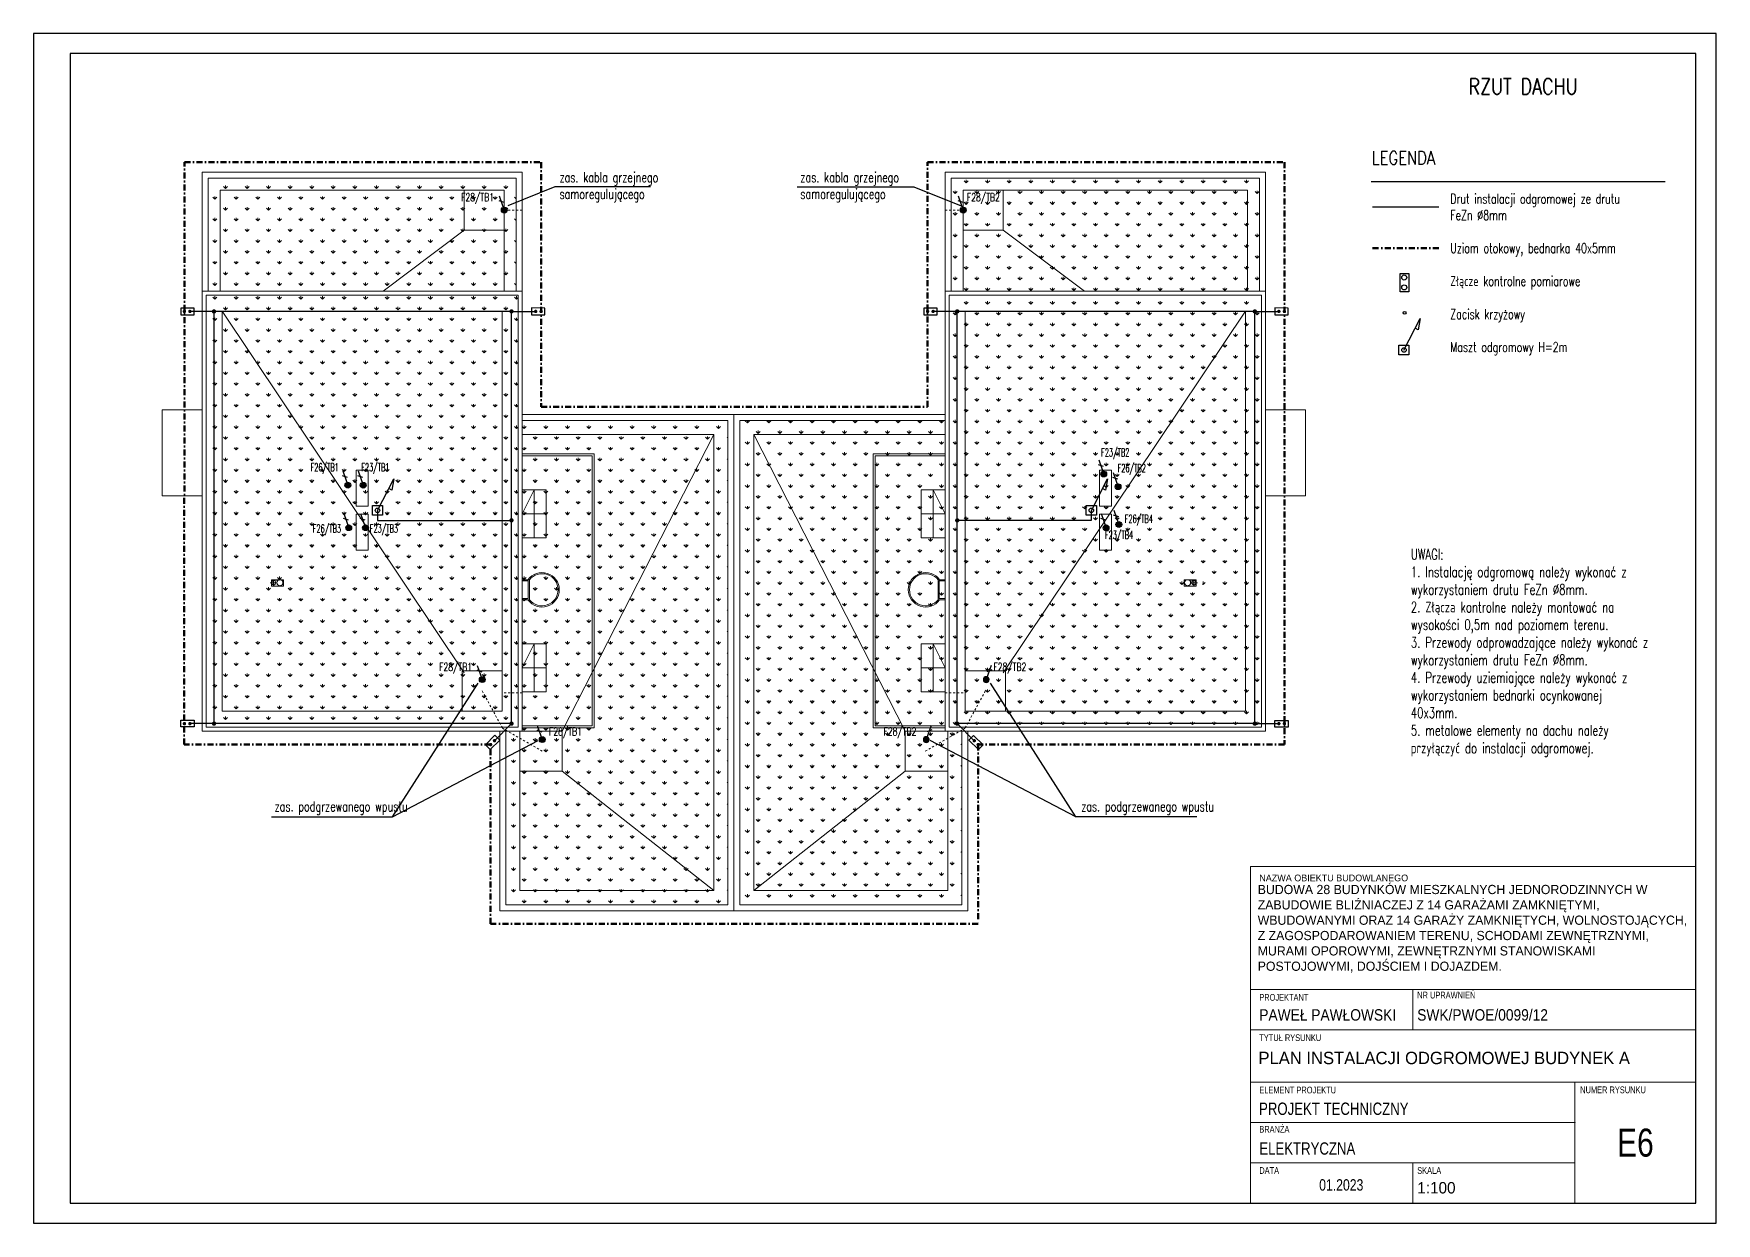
# Model space of a CAD drawing. Header units: millimetres. Extents: x 1780 to 154263, y -7240 to 17216.
# Drawn here: x 79201 to 83405, y 2310 to 5283 of the extents above; entities that cross this region are included whole.
import ezdxf

# ---------------------------------------------------------------- set-up
doc = ezdxf.new("R2010")
doc.units = ezdxf.units.MM
for name, pattern in [('0.5_0.5', [1, 0.5, -0.5]), ('ACAD_ISO03W100', [30, 12, -18]), ('DASHDOT', [1, 0.5, -0.25, 0, -0.25])]:
    doc.linetypes.add(name, pattern=pattern)
for name, color, linetype, lineweight in [('2d_SX_aranżacja drukowana', 200, 'Continuous', 5), ('2d_SX_instalacje - kanalizacja opadowa', 130, 'Continuous', 5), ('2d_SX_instalacje szkic - kanalizacja sanitarna', 44, 'Continuous', 5), ('2d_SX_instalacje szkic - wentylacja wywiew', 14, 'Continuous', 5), ('2d_SX_oznaczenia', 40, 'Continuous', 0), ('2d_SX_przebicia', 96, 'Continuous', 13), ('2d_SX_szraf', 251, 'Continuous', 0), ('2d_SX_widok', 10, 'Continuous', 9), ('IE PP', 1, 'Continuous', 25)]:
    doc.layers.add(name, color=color, linetype=linetype, lineweight=lineweight)
doc.layers.add('2d_SX_PZT_50% pow biol czynna', color=7, linetype='Continuous', lineweight=9, true_color=0x328217)
for name, color, linetype in [('2d_SX_rewizja 18 września', 210, 'Continuous'), ('60 instalacje elektryka', 10, 'Continuous'), ('BA-widok', 1, 'Continuous'), ('opisy', 7, 'Continuous')]:
    doc.layers.add(name, color=color, linetype=linetype)
doc.styles.add('OPIS', font='simplex.shx', dxfattribs={"width": 0.7, "height": 4})
doc.styles.add('ROMANS', font='romans.shx', dxfattribs={"height": 0.2})
doc.styles.get("Standard").update_dxf_attribs({"font": 'ARIAL.TTF'})
doc.styles.add('superhelix', font='bahnschrift.ttf')

# ---------------------------------------------------------------- blocks, each defined once
blk = doc.blocks.new('kanalizacja')
at = {"layer": '2d_SX_instalacje szkic - kanalizacja sanitarna'}
for points in [[(-2678.1, -5043.3), (-2678.1, -5060.3)], [(-2686.6, -5051.8), (-2669.6, -5051.8)]]:
    blk.add_lwpolyline(points, dxfattribs=at)
blk.add_circle((-2678.1, -5051.8), 5.5, dxfattribs=at)
blk = doc.blocks.new('A dach1')
at = {"layer": '2d_SX_szraf'}
h = blk.add_hatch(dxfattribs=at)
h.set_pattern_fill('GRASS', color=8, scale=1.5, style=0)
h.set_pattern_definition([(90, (58800.854, -7631.572), (-26.94077, 26.94077), [7.14375, -46.73779]), (45, (58800.854, -7631.57), (-26.94077, 26.94077), [7.14375, -30.95625]), (135, (58800.854, -7631.57), (-26.94077, -26.94077), [7.14375, -30.95625])])
h.paths.add_polyline_path([(71608.1, 7039.4), (72378.1, 7039.4), (72378.1, 6756.4), (71608.1, 6756.4)])
h = blk.add_hatch(dxfattribs=at)
h.set_pattern_fill('GRASS', color=8, scale=1.5, angle=180, style=0)
h.set_pattern_definition([(90, (13343.41, 3536.175), (-26.940768, 26.940768), [7.14375, -46.737787]), (45, (13343.41, 3536.175), (-26.940768, 26.940768), [7.14375, -30.95625]), (135, (13343.41, 3536.175), (-26.940768, -26.940768), [7.14375, -30.95625])])
h.paths.add_polyline_path([(74235.1, 7039.4), (73465.1, 7039.4), (73465.1, 6756.4), (74235.1, 6756.4)])
h = blk.add_hatch(dxfattribs=at)
h.set_pattern_fill('GRASS', color=8, scale=1.5, style=0)
h.set_pattern_definition([(90, (58800.854, -11167.747), (-26.940768, 26.940768), [7.14375, -46.737787]), (45, (58800.854, -11167.747), (-26.94077, 26.94077), [7.14375, -30.95625]), (135, (58800.854, -11167.747), (-26.94077, -26.94077), [7.14375, -30.95625])])
h.paths.add_polyline_path([(71603.1, 6746.4), (72383.1, 6746.4), (72383.1, 5667.4), (71603.1, 5667.4)])
h.paths.add_polyline_path([(71780.1, 6019.4), (71750.1, 6019.4), (71750.1, 6035.4), (71780.1, 6035.4)], flags=16)
h = blk.add_hatch(dxfattribs=at)
h.set_pattern_fill('GRASS', color=8, scale=1.5, angle=180, style=0)
h.set_pattern_definition([(90, (13343.41, 0), (-26.940768, 26.940768), [7.14375, -46.737787]), (45, (13343.41, 0), (-26.940768, 26.940768), [7.14375, -30.95625]), (135, (13343.41, 0), (-26.940768, -26.940768), [7.14375, -30.95625])])
h.paths.add_polyline_path([(74240.1, 6746.4), (73460.1, 6746.4), (73460.1, 5667.4), (74240.1, 5667.4)])
h.paths.add_polyline_path([(74063.1, 6019.4), (74093.1, 6019.4), (74093.1, 6035.4), (74063.1, 6035.4)], flags=16)
h = blk.add_hatch(dxfattribs=at)
h.set_pattern_fill('GRASS', color=8, scale=1.5, style=0)
h.set_pattern_definition([(90, (45457.444, -11167.747), (-26.940768, 26.940768), [7.14375, -46.737787]), (45, (45457.444, -11167.747), (-26.94077, 26.94077), [7.14375, -30.95625]), (135, (45457.444, -11167.747), (-26.94077, -26.94077), [7.14375, -30.95625])])
h.paths.add_polyline_path([(72906.6, 5223.4), (72906.6, 6433.4), (72393.1, 6433.4), (72393.1, 5657.4), (72352.1, 5657.4), (72352.1, 5223.4)])
h = blk.add_hatch(dxfattribs=at)
h.set_pattern_fill('GRASS', color=8, scale=1.5, angle=180, style=0)
h.set_pattern_definition([(90, (0, 0), (-26.940768, 26.940768), [7.14375, -46.737787]), (45, (0, 0), (-26.940768, 26.940768), [7.14375, -30.95625]), (135, (0, 0), (-26.940768, -26.940768), [7.14375, -30.95625])])
h.paths.add_polyline_path([(72936.6, 5223.4), (72936.6, 6433.4), (73450.1, 6433.4), (73450.1, 5657.4), (73491.1, 5657.4), (73491.1, 5223.4)])
at = {"layer": '2d_SX_aranżacja drukowana', "color": 8}
for points in [[(71978.1, 6219.3), (72008.1, 6219.3), (72008.1, 6309.3), (71978.1, 6309.3)], [(73865.1, 6219.3), (73835.1, 6219.3), (73835.1, 6309.3), (73865.1, 6309.3)], [(71978.1, 6109.3), (72008.1, 6109.3), (72008.1, 6199.3), (71978.1, 6199.3)], [(73865.1, 6109.3), (73835.1, 6109.3), (73835.1, 6199.3), (73865.1, 6199.3)]]:
    blk.add_lwpolyline(points, close=True, dxfattribs=at)
at = {"layer": '2d_SX_instalacje - kanalizacja opadowa', "color": 8, "linetype": '0.5_0.5', "ltscale": 10}
for points in [[(72393.1, 6959.4), (72348.1, 6959.4)], [(73450.1, 6959.4), (73495.1, 6959.4)], [(72293.1, 5757.4), (72343.8, 5664.2)], [(72393.1, 5752.4), (72348.1, 5752.4)], [(73450.1, 5752.4), (73495.1, 5752.4)], [(73550.1, 5757.4), (73499.3, 5664.2)], [(72443.1, 5607.4), (72343.8, 5664.2)], [(73400.1, 5607.4), (73499.3, 5664.2)]]:
    blk.add_lwpolyline(points, dxfattribs=at)
at = {"layer": '2d_SX_instalacje szkic - wentylacja wywiew', "color": 8, "linetype": 'ACAD_ISO03W100', "ltscale": 0.3}
for centre in [(71787.6, 6027.9), (74055.6, 6027.9)]:
    blk.add_circle(centre, 7.5, dxfattribs=at)
at = {"layer": '2d_SX_instalacje szkic - wentylacja wywiew', "color": 8}
for centre in [(71787.6, 6027.9), (74055.6, 6027.9)]:
    blk.add_circle(centre, 7.5, dxfattribs=at)
at = {"layer": '2d_SX_oznaczenia', "color": 8, "ltscale": 0.5}
for points in [[(72453.1, 6200.4), (72393.1, 6200.4), (72423.1, 6260.4)], [(73390.1, 6200.4), (73450.1, 6200.4), (73420.1, 6260.4)], [(72453.1, 5815.4), (72393.1, 5815.4), (72423.1, 5875.4)], [(73390.1, 5815.4), (73450.1, 5815.4), (73420.1, 5875.4)]]:
    blk.add_lwpolyline(points, dxfattribs=at)
at = {"layer": '2d_SX_przebicia', "color": 8}
for p, q in [((71766.1, 6035.4), (71796.1, 6035.4)), ((71766.1, 6019.4), (71766.1, 6035.4)), ((71766.1, 6019.4), (71768, 6033.3)), ((71796.1, 6019.4), (71766.1, 6019.4)), ((71768, 6033.3), (71796.1, 6035.4)), ((71796.1, 6035.4), (71796.1, 6019.4))]:
    blk.add_line(p, q, dxfattribs=at)
at = {"layer": '2d_SX_przebicia', "color": 8, "linetype": 'ACAD_ISO03W100', "ltscale": 0.3}
for p, q in [((71766.1, 6019.4), (71768, 6033.3)), ((71768, 6033.3), (71796.1, 6035.4))]:
    blk.add_line(p, q, dxfattribs=at)
at = {"layer": '2d_SX_przebicia', "color": 8}
for points in [[(71766.1, 6019.4), (71768, 6033.3), (71796.1, 6035.4)], [(74077.1, 6019.4), (74075.2, 6033.3), (74047.1, 6035.4)]]:
    blk.add_lwpolyline(points, dxfattribs=at)
at = {"layer": '2d_SX_PZT_50% pow biol czynna', "color": 8}
for points in [[(71796.1, 6019.4), (71766.1, 6019.4), (71766.1, 6035.4), (71796.1, 6035.4)], [(74047.1, 6019.4), (74077.1, 6019.4), (74077.1, 6035.4), (74047.1, 6035.4)]]:
    blk.add_lwpolyline(points, close=True, dxfattribs=at)
at = {"layer": '2d_SX_szraf', "color": 8}
for points in [[(71638.1, 6756.4), (71638.1, 7009.4), (72348.1, 7009.4), (72348.1, 6756.4)], [(74205.1, 6756.4), (74205.1, 7009.4), (73495.1, 7009.4), (73495.1, 6756.4)], [(72045.6, 6756.4), (72248.1, 6909.4)], [(73797.5, 6756.4), (73595.1, 6909.4)], [(71643.1, 6706.4), (72248.1, 5802.4)], [(74200.1, 6706.4), (73595.1, 5802.4)], [(72906.6, 5223.4), (72906.6, 6433.4), (72393.1, 6433.4), (72393.1, 5657.4), (72352.1, 5657.4), (72352.1, 5223.4), (72906.6, 5223.4), (72906.6, 5223.4)], [(72936.6, 5223.4), (72936.6, 6433.4), (73450.1, 6433.4), (73450.1, 5657.4), (73491.1, 5657.4), (73491.1, 5223.4), (72936.6, 5223.4), (72936.6, 5223.4)], [(72393.1, 6398.4), (72871.6, 6398.4), (72871.6, 5258.4)], [(72493.1, 5657.4), (72871.6, 6398.4)], [(73450.1, 6398.4), (72971.6, 6398.4), (72971.6, 5258.4)], [(73350.1, 5657.4), (72971.6, 6398.4)], [(72387.1, 5657.4), (72387.1, 5258.4), (72871.6, 5258.4)], [(73456.1, 5657.4), (73456.1, 5258.4), (72971.6, 5258.4)], [(72493.1, 5557.4), (72871.6, 5258.4)], [(73350.1, 5557.4), (72971.6, 5258.4)]]:
    blk.add_lwpolyline(points, dxfattribs=at)
for points in [[(72348.1, 7009.4), (72248.1, 7009.4), (72248.1, 6909.4), (72348.1, 6909.4)], [(73495.1, 7009.4), (73595.1, 7009.4), (73595.1, 6909.4), (73495.1, 6909.4)], [(71643.1, 6706.4), (72343.1, 6706.4), (72343.1, 5707.4), (71643.1, 5707.4)], [(74200.1, 6706.4), (73500.1, 6706.4), (73500.1, 5707.4), (74200.1, 5707.4)], [(72243.1, 5707.4), (72343.1, 5707.4), (72343.1, 5807.4), (72243.1, 5807.4)], [(73600.1, 5707.4), (73500.1, 5707.4), (73500.1, 5807.4), (73600.1, 5807.4)], [(72387.1, 5557.4), (72493.1, 5557.4), (72493.1, 5657.4), (72387.1, 5657.4)], [(73456.1, 5557.4), (73350.1, 5557.4), (73350.1, 5657.4), (73456.1, 5657.4)]]:
    blk.add_lwpolyline(points, close=True, dxfattribs=at)
at = {"layer": '2d_SX_widok', "color": 8, "ltscale": 0.5}
for points in [[(72921.6, 5208.4), (72921.6, 5208.4), (72921.6, 6448.4), (72393.1, 6448.4), (72393.1, 7054.4), (71593.1, 7054.4), (71593.1, 5657.4), (72337.1, 5657.4), (72337.1, 5208.4), (72921.6, 5208.4)], [(72921.6, 5208.4), (72921.6, 5208.4), (72921.6, 6448.4), (73450.1, 6448.4), (73450.1, 7054.4), (74250.1, 7054.4), (74250.1, 5657.4), (73506.1, 5657.4), (73506.1, 5208.4), (72921.6, 5208.4)], [(71603.1, 6448.4), (71603.1, 6746.4)], [(72383.1, 6746.4), (72383.1, 6448.4)], [(73460.1, 6746.4), (73460.1, 6448.4)], [(74240.1, 6448.4), (74240.1, 6746.4)], [(71593.1, 6460.4), (71493.1, 6460.4), (71493.1, 6245.4), (71593.1, 6245.4)], [(72906.6, 5223.4), (72906.6, 6433.4), (72393.1, 6433.4), (72393.1, 5657.4), (72352.1, 5657.4), (72352.1, 5223.4), (72906.6, 5223.4), (72906.6, 5223.4)], [(72393.1, 6448.4), (72921.6, 6448.4), (72921.6, 5208.4)], [(73450.1, 6448.4), (72921.6, 6448.4), (72921.6, 5208.4)], [(72936.6, 5223.4), (72936.6, 6433.4), (73450.1, 6433.4), (73450.1, 5657.4), (73491.1, 5657.4), (73491.1, 5223.4), (72936.6, 5223.4), (72936.6, 5223.4)], [(74250.1, 6460.4), (74350.1, 6460.4), (74350.1, 6245.4), (74250.1, 6245.4)], [(72393.1, 5665.4), (72393.1, 5665.4), (72573.1, 5665.4), (72573.1, 6350.4), (72393.1, 6350.4)], [(73450.1, 5665.4), (73450.1, 5665.4), (73270.1, 5665.4), (73270.1, 6350.4), (73450.1, 6350.4)], [(72393.1, 5670.4), (72568.1, 5670.4), (72568.1, 6345.4), (72393.1, 6345.4)], [(73450.1, 5670.4), (73275.1, 5670.4), (73275.1, 6345.4), (73450.1, 6345.4)], [(72393.1, 6260.4), (72408.1, 6260.4), (72393.1, 6260.4), (72393.1, 6140.4), (72393.1, 6140.4)], [(72393.1, 6260.4), (72408.1, 6260.4), (72423.1, 6260.4), (72423.1, 6140.4), (72393.1, 6140.4)], [(72423.1, 6260.4), (72433.1, 6260.4), (72453.1, 6260.4), (72453.1, 6140.4), (72423.1, 6140.4)], [(73420.1, 6260.4), (73410.1, 6260.4), (73390.1, 6260.4), (73390.1, 6140.4), (73420.1, 6140.4)], [(73450.1, 6260.4), (73435.1, 6260.4), (73420.1, 6260.4), (73420.1, 6140.4), (73450.1, 6140.4)], [(73450.1, 6260.4), (73435.1, 6260.4), (73450.1, 6260.4), (73450.1, 6140.4), (73450.1, 6140.4)], [(72393.1, 6035.4), (72411.1, 6035.4), (72411.1, 5985.4), (72393.1, 5985.4)], [(72393.1, 6032.4), (72408.1, 6032.4), (72408.1, 5988.4), (72393.1, 5988.4)], [(73450.1, 6035.4), (73432.1, 6035.4), (73432.1, 5985.4), (73450.1, 5985.4)], [(73450.1, 6032.4), (73435.1, 6032.4), (73435.1, 5988.4), (73450.1, 5988.4)], [(72393.1, 5875.4), (72408.1, 5875.4), (72393.1, 5875.4), (72393.1, 5755.4), (72393.1, 5755.4)], [(72393.1, 5875.4), (72408.1, 5875.4), (72423.1, 5875.4), (72423.1, 5755.4), (72393.1, 5755.4)], [(72423.1, 5875.4), (72433.1, 5875.4), (72453.1, 5875.4), (72453.1, 5755.4), (72423.1, 5755.4)], [(73420.1, 5875.4), (73410.1, 5875.4), (73390.1, 5875.4), (73390.1, 5755.4), (73420.1, 5755.4)], [(73450.1, 5875.4), (73435.1, 5875.4), (73420.1, 5875.4), (73420.1, 5755.4), (73450.1, 5755.4)], [(73450.1, 5875.4), (73435.1, 5875.4), (73450.1, 5875.4), (73450.1, 5755.4), (73450.1, 5755.4)], [(72337.1, 5657.4), (72337.1, 5208.4), (72921.6, 5208.4)], [(73506.1, 5657.4), (73506.1, 5208.4), (72921.6, 5208.4)]]:
    blk.add_lwpolyline(points, dxfattribs=at)
for points in [[(71608.1, 7039.4), (72378.1, 7039.4), (72378.1, 6756.4), (71608.1, 6756.4)], [(74235.1, 7039.4), (73465.1, 7039.4), (73465.1, 6756.4), (74235.1, 6756.4)], [(71593.1, 6756.4), (72393.1, 6756.4), (72393.1, 5657.4), (71593.1, 5657.4)], [(71603.1, 6746.4), (72383.1, 6746.4), (72383.1, 5667.4), (71603.1, 5667.4)], [(74250.1, 6756.4), (73450.1, 6756.4), (73450.1, 5657.4), (74250.1, 5657.4)], [(74240.1, 6746.4), (73460.1, 6746.4), (73460.1, 5667.4), (74240.1, 5667.4)]]:
    blk.add_lwpolyline(points, close=True, dxfattribs=at)
for centre, radius, start, end in [((72442.4, 6010.4), 43.1, 215.4828, 144.5172), ((72442.4, 6010.4), 40.1, 218.6028, 141.3972), ((73400.8, 6010.4), 43.1, 35.4828, 324.5172), ((73400.8, 6010.4), 40.1, 38.6028, 321.3972)]:
    blk.add_arc(centre, radius, start, end, dxfattribs=at)
at = {"layer": '2d_SX_instalacje szkic - kanalizacja sanitarna', "color": 8, "xscale": -1, "rotation": 89.99999999999997}
blk.add_blockref('kanalizacja', (66719.8, 3349.8), dxfattribs=at)
blk.add_blockref('kanalizacja', (66719.8, 3349.8), dxfattribs=at)
at = {"layer": '2d_SX_instalacje szkic - kanalizacja sanitarna', "color": 8, "rotation": 270}
blk.add_blockref('kanalizacja', (79123.3, 3349.8), dxfattribs=at)
blk.add_blockref('kanalizacja', (79123.3, 3349.8), dxfattribs=at)
blk = doc.blocks.new('maszt')
at = {"layer": 'BA-widok', "lineweight": 30}
for p, q in [((85292.1, -8790.5), (85332.6, -8711.7)), ((85327.9, -8739.7), (85320.2, -8735.8)), ((85332.6, -8711.7), (85327.9, -8739.7))]:
    blk.add_line(p, q, dxfattribs=at)
blk.add_lwpolyline([(85279.5, -8778.2), (85304.6, -8778.2), (85304.6, -8802.8), (85279.5, -8802.8)], close=True, dxfattribs=at)
blk.add_circle((85292.1, -8790.5), 5.5, dxfattribs=at)
blk = doc.blocks.new('wyp1f11')
at = {"layer": '60 instalacje elektryka', "linetype": 'ByBlock'}
h = blk.add_hatch(color=256, dxfattribs=at)
h.dxf.hatch_style = 1
edge = h.paths.add_edge_path()
edge.add_arc((85218, -8727.8), 7.23, 329.0362, 689.0362)
at = {"layer": '60 instalacje elektryka', "linetype": 'ByBlock', "lineweight": 30}
for p, q in [((85205.5, -8692.1), (85218, -8727.8)), ((85204, -8703.6), (85216.6, -8708))]:
    blk.add_line(p, q, dxfattribs=at)
blk.add_circle((85218, -8727.8), 7.23, dxfattribs=at)

msp = doc.modelspace()

# ---------------------------------------------------------------- hatches: boundary and pattern name
at = {"layer": '60 instalacje elektryka', "linetype": 'ByBlock'}
h = msp.add_hatch(color=256, dxfattribs=at)
h.dxf.hatch_style = 1
edge = h.paths.add_edge_path()
edge.add_arc((81874.5, 4182.3), 7.23, 329.0362, 689.0362)
h = msp.add_hatch(color=256, dxfattribs=at)
h.dxf.hatch_style = 1
edge = h.paths.add_edge_path()
edge.add_arc((80024.1, 4154.3), 7.23, 329.0362, 689.0362)
h = msp.add_hatch(color=256, dxfattribs=at)
h.dxf.hatch_style = 1
edge = h.paths.add_edge_path()
edge.add_arc((81910.3, 4150.7), 7.23, 329.0362, 689.0362)
h = msp.add_hatch(color=256, dxfattribs=at)
h.dxf.hatch_style = 1
edge = h.paths.add_edge_path()
edge.add_arc((79987.9, 4048.1), 7.23, 329.0362, 689.0362)
h = msp.add_hatch(color=256, dxfattribs=at)
h.dxf.hatch_style = 1
edge = h.paths.add_edge_path()
edge.add_arc((80029.9, 4048.1), 7.23, 329.0362, 689.0362)
h = msp.add_hatch(color=256, dxfattribs=at)
h.dxf.hatch_style = 1
edge = h.paths.add_edge_path()
edge.add_arc((81880.4, 4048.1), 7.23, 329.0362, 689.0362)
h = msp.add_hatch(color=256, dxfattribs=at)
h.dxf.hatch_style = 1
edge = h.paths.add_edge_path()
edge.add_arc((81880.4, 4048.1), 7.23, 329.0362, 689.0362)
h = msp.add_hatch(color=256, dxfattribs=at)
h.dxf.hatch_style = 1
edge = h.paths.add_edge_path()
edge.add_arc((81912.3, 4056.3), 7.23, 329.0362, 689.0362)

# ---------------------------------------------------------------- linework, layer by layer
at = {"layer": '2d_SX_rewizja 18 września', "color": 1}
for points in [[(80741.9, 4900), (80503.2, 4900), (80385.2, 4852.6)], [(81108.3, 4900), (81399.9, 4900), (81518, 4852.6)]]:
    msp.add_lwpolyline(points, dxfattribs=at)
at = {"layer": '60 instalacje elektryka', "lineweight": 30}
for p, q in [((82711.9, 4848.9), (82545.9, 4848.9)), ((80394.7, 4588.7), (79651.3, 4588.7)), ((79651.3, 3558.5), (79651.3, 4588.7)), ((80394.7, 3558.5), (80394.7, 4588.7)), ((82251.9, 4588.7), (81508.4, 4588.7)), ((81508.4, 3558.5), (81508.4, 4588.7)), ((82251.9, 3558.5), (82251.9, 4588.7)), ((80394.7, 3558.5), (79651.3, 3558.5)), ((82251.9, 3558.5), (81508.4, 3558.5))]:
    msp.add_line(p, q, dxfattribs=at)
at = {"layer": '60 instalacje elektryka', "linetype": 'DASHDOT', "lineweight": 50, "ltscale": 30}
msp.add_line((82711.9, 4747.1), (82545.9, 4747.1), dxfattribs=at)
at = {"layer": '60 instalacje elektryka', "color": 1, "lineweight": 30}
for p, q in [((79651.3, 4588.7), (79591, 4588.7)), ((80394.7, 4588.7), (80455, 4588.7)), ((81508.4, 4588.7), (81448.2, 4588.7)), ((82251.9, 4588.7), (82312.1, 4588.7)), ((79651.3, 3558.5), (79591, 3558.5)), ((80394.7, 3558.5), (80352.1, 3515.9)), ((81508.4, 3558.5), (81551, 3515.9)), ((82251.9, 3558.5), (82312.1, 3558.5))]:
    msp.add_line(p, q, dxfattribs=at)
at = {"layer": '60 instalacje elektryka', "linetype": 'ByBlock', "lineweight": 30}
for p, q in [((81860.5, 4206.5), (81873.2, 4202.1)), ((81862, 4218), (81874.5, 4182.3)), ((80010.1, 4178.5), (80022.7, 4174.1)), ((80011.6, 4190), (80024.1, 4154.3)), ((81896.3, 4174.9), (81908.9, 4170.5)), ((81897.8, 4186.4), (81910.3, 4150.7)), ((79975.5, 4083.8), (79987.9, 4048.1)), ((80017.4, 4083.8), (80029.9, 4048.1)), ((81867.9, 4083.8), (81880.4, 4048.1)), ((81898.3, 4080.5), (81911, 4076.1)), ((81899.8, 4092), (81912.3, 4056.3)), ((79974, 4072.3), (79986.6, 4067.9)), ((80015.9, 4072.3), (80028.5, 4067.9)), ((81866.4, 4072.3), (81879, 4067.9))]:
    msp.add_line(p, q, dxfattribs=at)
at = {"layer": '60 instalacje elektryka'}
for points in [[(83405.2, 5282.9), (79200.6, 5282.9), (79200.6, 2309.7), (83405.2, 2309.7)], [(79292.1, 2359.7), (83354.1, 2359.7), (83354.1, 5232.9), (79292.1, 5232.9)], [(79601.3, 4596.8), (79568.1, 4596.9), (79568.1, 4580.2), (79601.3, 4580.1)], [(80444.7, 4580.6), (80477.9, 4580.6), (80477.9, 4597.2), (80444.7, 4597.3)], [(81458.5, 4596.8), (81425.3, 4596.9), (81425.2, 4580.2), (81458.5, 4580.1)], [(82301.8, 4580.6), (82335, 4580.6), (82335.1, 4597.2), (82301.8, 4597.3)], [(79601.3, 3550.4), (79568.1, 3550.4), (79568.1, 3567), (79601.3, 3567.1)], [(82301.8, 3566.6), (82335, 3566.7), (82335.1, 3550), (82301.8, 3549.9)], [(80365.2, 3517.5), (80341.7, 3494), (80329.9, 3505.7), (80353.4, 3529.3)], [(81549.4, 3528.9), (81573, 3505.5), (81561.2, 3493.7), (81537.7, 3517.1)]]:
    msp.add_lwpolyline(points, close=True, dxfattribs=at)
at = {"layer": '60 instalacje elektryka', "linetype": 'DASHDOT', "lineweight": 50, "ltscale": 30}
msp.add_lwpolyline([(79577.3, 4961.6), (80468.7, 4961.6), (80468.7, 4350.5), (81434.4, 4350.5), (81434.4, 4961.6), (82325.9, 4961.6), (82325.9, 3506.2), (81560.7, 3506.2), (81560.7, 3058.5), (80341.9, 3058.5), (80341.9, 3058.5), (80342.4, 3506.2), (79577, 3506.2), (79577.3, 4961.6)], dxfattribs=at)
at = {"layer": '60 instalacje elektryka', "lineweight": 30}
msp.add_lwpolyline([(82615.6, 4683.2), (82636.7, 4683.2), (82636.7, 4637.4), (82615.6, 4637.4)], close=True, dxfattribs=at)
for points, const_width in [([(79577.3, 4586.6, -1), (79577.3, 4590.9, -1)], 4.28), ([(79591, 4586.6, -1), (79591, 4590.8, -1)], 4.28), ([(79651.3, 4586, -1), (79651.3, 4591.4, -1)], 5.35), ([(80394.7, 4591.4, -1), (80394.7, 4586, -1)], 5.35), ([(80455, 4590.8, -1), (80455, 4586.6, -1)], 4.28), ([(80468.7, 4590.8, -1), (80468.7, 4586.5, -1)], 4.28), ([(81434.4, 4586.6, -1), (81434.4, 4590.9, -1)], 4.28), ([(81448.2, 4586.6, -1), (81448.2, 4590.8, -1)], 4.28), ([(81508.4, 4586, -1), (81508.4, 4591.4, -1)], 5.35), ([(82251.9, 4591.4, -1), (82251.9, 4586, -1)], 5.35), ([(82312.1, 4590.8, -1), (82312.1, 4586.6, -1)], 4.28), ([(82325.9, 4590.8, -1), (82325.9, 4586.5, -1)], 4.28), ([(80394.7, 4069.2, -1), (80394.7, 4063.9, -1)], 5.35), ([(81508.4, 4069.2, -1), (81508.4, 4063.9, -1)], 5.35), ([(79577.3, 3560.6, 1), (79577.3, 3556.3, 1)], 4.28), ([(79591, 3560.7, 1), (79591, 3556.4, 1)], 4.28), ([(79651.3, 3561.2, 1), (79651.3, 3555.8, 1)], 5.35), ([(81506.5, 3556.6, 1), (81510.3, 3560.4, 1)], 5.35), ([(82251.9, 3555.8, 1), (82251.9, 3561.2, 1)], 5.35), ([(82312.1, 3556.4, 1), (82312.1, 3560.7, 1)], 4.28), ([(82325.9, 3556.4, 1), (82325.9, 3560.7, 1)], 4.28), ([(80340.9, 3507.7, 1), (80344, 3504.7, 1)], 4.28), ([(80350.6, 3517.4, 1), (80353.6, 3514.4, 1)], 4.28), ([(81549.5, 3514.4, 1), (81552.5, 3517.4, 1)], 4.28), ([(81559.2, 3504.7, 1), (81562.3, 3507.7, 1)], 4.28)]:
    msp.add_lwpolyline(points, format="xyb", close=True, dxfattribs=dict(at, const_width=const_width))
for points in [[(80059.7, 4091.6), (80059.7, 4066.6), (80394.7, 4066.6)], [(81843.4, 4091.6), (81843.4, 4066.6), (81508.4, 4066.6)]]:
    msp.add_lwpolyline(points, dxfattribs=at)
at = {"layer": '60 instalacje elektryka', "lineweight": 20, "ltscale": 20}
msp.add_lwpolyline([(83354.1, 2359.7), (82241.3, 2359.7), (82241.3, 3201.6), (83354.1, 3201.6)], close=True, dxfattribs=at)
for points in [[(82241.3, 2893.7), (83354.1, 2893.7)], [(82646.5, 2792.9), (82646.5, 2893.7)], [(82241.3, 2792.9), (83354.1, 2792.9)], [(82241.3, 2662.1), (83354.1, 2662.1)], [(83051.7, 2359.7), (83051.7, 2662.1)], [(82241.3, 2561.3), (83051.7, 2561.3)], [(82241.3, 2460.5), (83051.7, 2460.5)], [(82646.5, 2359.7), (82646.5, 2460.5)], [(82241.3, 2359.7), (83354.1, 2359.7)]]:
    msp.add_lwpolyline(points, dxfattribs=at)
at = {"layer": '60 instalacje elektryka', "lineweight": 30}
for centre, radius in [((82625.5, 4673.5), 6.41), ((82625.5, 4648.7), 6.41), ((82626.2, 4585.2), 3.72)]:
    msp.add_circle(centre, radius, dxfattribs=at)
at = {"layer": '60 instalacje elektryka', "linetype": 'ByBlock', "lineweight": 30}
for centre in [(81874.5, 4182.3), (80024.1, 4154.3), (81910.3, 4150.7), (79987.9, 4048.1), (80029.9, 4048.1), (81880.4, 4048.1), (81912.3, 4056.3)]:
    msp.add_circle(centre, 7.23, dxfattribs=at)
at = {"layer": '60 instalacje elektryka', "lineweight": 20, "ltscale": 20}
msp.add_point((83051.7, 2561.3), dxfattribs=at)
at = {"layer": 'IE PP', "color": 1}
for p, q in [((80097.7, 3325.7), (80461.6, 3516.5)), ((81804.9, 3325.7), (81441, 3516.5))]:
    msp.add_line(p, q, dxfattribs=at)
for points in [[(79795.2, 3325.7), (80097.7, 3325.7), (80311.1, 3659.9)], [(82107.4, 3325.7), (81804.9, 3325.7), (81591.5, 3659.9)]]:
    msp.add_lwpolyline(points, dxfattribs=at)
at = {"layer": 'IE PP', "lineweight": 30, "const_width": 5.35}
msp.add_lwpolyline([(80392.8, 3560.4, 1), (80396.6, 3556.6, 1)], format="xyb", close=True, dxfattribs=at)
at = {"layer": 'opisy'}
msp.add_line((82542.6, 4913.5), (83277.7, 4913.5), dxfattribs=at)

# ---------------------------------------------------------------- block references
at = {"layer": '2d_SX_rewizja 18 września'}
for name, p in [('A dach1', (8028.5, -2117.3)), ('wyp1f11', (-4841.4, 13569.9)), ('wyp1f11', (-3694.4, 13569.9)), ('wyp1f11', (-5232.3, 12882.1))]:
    msp.add_blockref(name, p, dxfattribs=at)
at = {"layer": 'BA-widok'}
for p in [(-2667.4, 13282.8), (-5232.3, 12882.1), (-3448.6, 12882.1)]:
    msp.add_blockref('maszt', p, dxfattribs=at)
at = {"layer": 'IE PP'}
for p in [(-4896.4, 12396.3), (-4746.4, 12246.3)]:
    msp.add_blockref('wyp1f11', p, dxfattribs=at)
at = {"layer": 'IE PP', "xscale": -1}
for p in [(166799, 12396.3), (166649, 12246.3)]:
    msp.add_blockref('wyp1f11', p, dxfattribs=at)

# ---------------------------------------------------------------- texts
at = {"color": 0, "lineweight": -3, "insert": (82740.4, 4882.8), "char_height": 24.71, "width": 772.118, "attachment_point": 1, "style": 'OPIS'}
msp.add_mtext('Drut instalacji odgromowej ze drutu\\PFeZn %%C8mm\\P\\PUziom otokowy, bednarka 40x5mm\\P\\PZłącze kontrolne pomiarowe\\P\\PZacisk krzyżowy\\P\\PMaszt odgromowy H=2m', dxfattribs=at)
at = {"layer": '60 instalacje elektryka', "insert": (83743.1, 5171.1), "char_height": 40, "width": 957.151, "attachment_point": 3, "rotation": 360, "style": 'ROMANS'}
msp.add_mtext('\\pxql;{\\W0.8;RZUT DACHU}', dxfattribs=at)
at = {"layer": '60 instalacje elektryka', "lineweight": 15, "style": 'OPIS'}
for s, insert, char_height, width, attachment_point in [('\\pxql;zas. kabla grzejnego samoregulującego', (80514.7, 4936.4), 25, 351.949, 1), ('\\pxql;zas. kabla grzejnego samoregulującego', (81468.4, 4936.4), 25, 351.949, 3), ('\\pxql;F28/TB1', (80268.8, 4884), 20, 90, 1), ('\\pxql;F28/TB2', (81532.6, 4884), 20, 92.667, 1), ('\\pxql;{\\W0.6;F23/TB2}', (81868, 4246.3), 20, 79.429, 1), ('\\pxql;{\\W0.6;F26/TB1}', (79892.6, 4209.1), 20, 77.143, 1), ('\\pxql;{\\W0.6;F23/TB1}', (80019.2, 4209.1), 20, 77.143, 1), ('\\pxql;{\\W0.6;F26/TB2}', (81909.2, 4207.2), 20, 77.143, 1), ('\\pxql;{\\W0.6;F26/TB4}', (81926.9, 4080.1), 20, 79.429, 1), ('\\pxql;{\\W0.6;F26/TB3}', (79898.1, 4056.1), 20, 79.429, 1), ('\\pxql;{\\W0.6;F23/TB3}', (80040.6, 4056.1), 20, 79.429, 1), ('\\pxql;{\\W0.6;F23/TB4}', (81899.6, 4040), 20, 22.183, 3)]:
    msp.add_mtext(s, dxfattribs=dict(at, insert=insert, char_height=char_height, width=width, attachment_point=attachment_point))
at = {"layer": '60 instalacje elektryka', "lineweight": 25, "insert": (82641.8, 3995), "char_height": 26.4, "width": 649.587, "attachment_point": 1, "style": 'OPIS'}
msp.add_mtext('UWAGI:\\P1. Instalację odgromową należy wykonać z wykorzystaniem drutu FeZn %%C8mm.\\P2. Złącza kontrolne należy montować na wysokości 0,5m nad poziomem terenu.\\P3. Przewody odprowadzające należy wykonać z wykorzystaniem drutu FeZn %%C8mm.\\P4. Przewody uziemiające należy wykonać z wykorzystaniem bednarki ocynkowanej 40x3mm.\\P5. metalowe elementy na dachu należy przyłączyć do instalacji odgromowej.', dxfattribs=at)
at = {"layer": '60 instalacje elektryka', "lineweight": 20, "ltscale": 20, "style": 'superhelix'}
for s, insert, char_height, width, attachment_point in [('BUDOWA 28 BUDYNKÓW MIESZKALNYCH JEDNORODZINNYCH W ZABUDOWIE BLIŹNIACZEJ Z 14 GARAŻAMI ZAMKNIĘTYMI, WBUDOWANYMI ORAZ 14 GARAŻY ZAMKNIĘTYCH, WOLNOSTOJĄCYCH, Z ZAGOSPODAROWANIEM TERENU, SCHODAMI ZEWNĘTRZNYMI, MURAMI OPOROWYMI, ZEWNĘTRZNYMI STANOWISKAMI POSTOJOWYMI, DOJŚCIEM I DOJAZDEM.', (82259.2, 3155.5), 23, 1081.986, 1), ('NAZWA OBIEKTU BUDOWLANEGO', (82263.2, 3181.3), 16.8, 423.807, 1), ('{\\W0.8;PROJEKTANT}', (82263.2, 2882.8), 16.8, 1146.337, 1), ('{\\W0.8;NR UPRAWNIEŃ}', (82657.8, 2888.5), 16.8, 155.52, 1), ('{\\W0.9;PAWEŁ PAWŁOWSKI}', (82263.2, 2844.9), 28.56, 364.123, 1), ('{\\W0.9;SWK/PWOE/0099/12}', (82657.8, 2844.9), 28.56, 362.304, 1), ('{\\W0.8;TYTUŁ RYSUNKU}', (82263.2, 2782), 16.8, 167.68, 1), ('\\pxsm0.9;PLAN INSTALACJI ODGROMOWEJ BUDYNEK A', (82261.1, 2738.5), 31, 1068.514, 1), ('{\\W0.8;ELEMENT PROJEKTU  }', (82263.2, 2651.2), 16.8, 1146.337, 1), ('{\\W0.8;NUMER RYSUNKU}', (83065.1, 2651.7), 16.8, 176, 1), ('{\\W0.8;PROJEKT TECHNICZNY}', (82262.6, 2611.5), 30.8, 437.653, 1), ('{\\W0.8;BRANŻA } ', (82263.2, 2553.3), 16.8, 1146.337, 1), ('\\pxqc;{\\W0.8;E6}', (83202.9, 2510.9), 70, 122.667, 5), ('{\\W0.8;ELEKTRYCZNA}', (82263.2, 2512.1), 30.8, 258.133, 1), ('{\\W0.8;DATA}', (82263.2, 2450.1), 16.8, 53.12, 1), ('{\\W0.8;SKALA}', (82657.8, 2450.1), 16.8, 65.28, 1), ('{\\W0.8;01.2023}', (82412.8, 2420), 28.56, 137.088, 1), ('1:100', (82658, 2412.9), 28.56, 94.656, 1)]:
    msp.add_mtext(s, dxfattribs=dict(at, insert=insert, char_height=char_height, width=width, attachment_point=attachment_point))
at = {"layer": 'IE PP', "style": 'OPIS'}
for s, insert, char_height, width, attachment_point in [('\\pxql;F28/TB1', (80213.8, 3710.3), 20, 90, 1), ('\\pxql;F28/TB2', (81688.8, 3710.3), 20, 90, 3), ('\\pxql;F28/TB1', (80488.3, 3549.1), 20, 90, 1), ('\\pxql;F28/TB2', (81414.2, 3549.1), 20, 90, 3), ('\\pxql;zas. podgrzewanego wpustu', (79802.8, 3364.3), 25, 351.949, 1), ('\\pxql;zas. podgrzewanego wpustu', (82170.1, 3364.3), 25, 351.949, 3)]:
    msp.add_mtext(s, dxfattribs=dict(at, insert=insert, char_height=char_height, width=width, attachment_point=attachment_point))
at = {"layer": 'opisy', "insert": (82544.3, 4989.3), "char_height": 50.4508, "width": 369.826, "attachment_point": 1}
msp.add_mtext('{\\Fsimplex|c238;\\H0.6679x;\\W0.8;LEGENDA\\H1.4972x;\\W1; \\L                                               }', dxfattribs=at)

doc.saveas('drawing.dxf')
